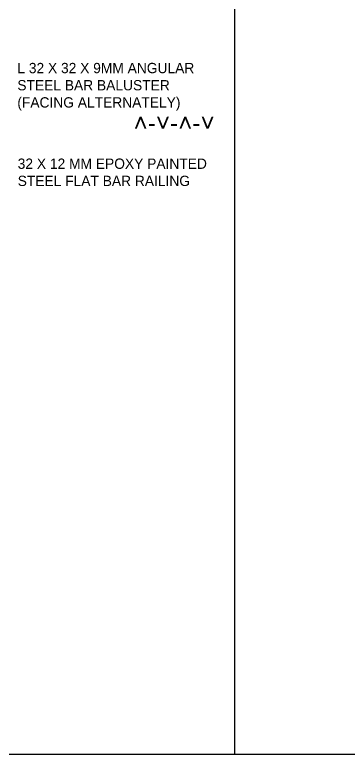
# Model space of a CAD drawing. Header units: millimetres. Extents: x 2148 to 2681, y 758 to 986.
# Drawn here: x 2629.38 to 2635.73, y 886.4 to 900.47 of the extents above; entities that cross this region are included whole.
import ezdxf

# ---------------------------------------------------------------- set-up
doc = ezdxf.new("R2010")
doc.units = ezdxf.units.MM
doc.layers.add('A-Wall', color=4, linetype='Continuous')
doc.styles.add('MMTX$0$ESMX$0$X-OPTA1D', font='x-opta1d')
doc.styles.get("Standard").update_dxf_attribs({"font": 'arial.ttf'})

msp = doc.modelspace()

# ---------------------------------------------------------------- linework, layer by layer
at = {"layer": 'A-Wall'}
for p, q in [((2633.5503333, 904.9979002, 0), (2633.5503333, 886.404324, 0)), ((2582.0500187, 886.404324, 0), (2679.2500187, 886.404324, 0))]:
    msp.add_line(p, q, dxfattribs=at)

# ---------------------------------------------------------------- texts
at = {"color": 2, "char_height": 0.196, "width": 3.75127899, "attachment_point": 1, "style": 'MMTX$0$ESMX$0$X-OPTA1D'}
for s, insert in [('L 32 X 32 X 9MM ANGULAR STEEL BAR BALUSTER (FACING ALTERNATELY) ', (2629.4238279, 899.5570939, 0.0000001)), ('32 X 12 MM EPOXY PAINTED STEEL FLAT BAR RAILING', (2629.4307116, 897.7373708))]:
    msp.add_mtext(s, dxfattribs=dict(at, insert=insert))
at = {"layer": 'A-Wall'}
msp.add_text('˄-˅-˄-˅', height=0.33124, dxfattribs=at).set_placement((2631.6340772, 898.2473472))

doc.saveas('drawing.dxf')
